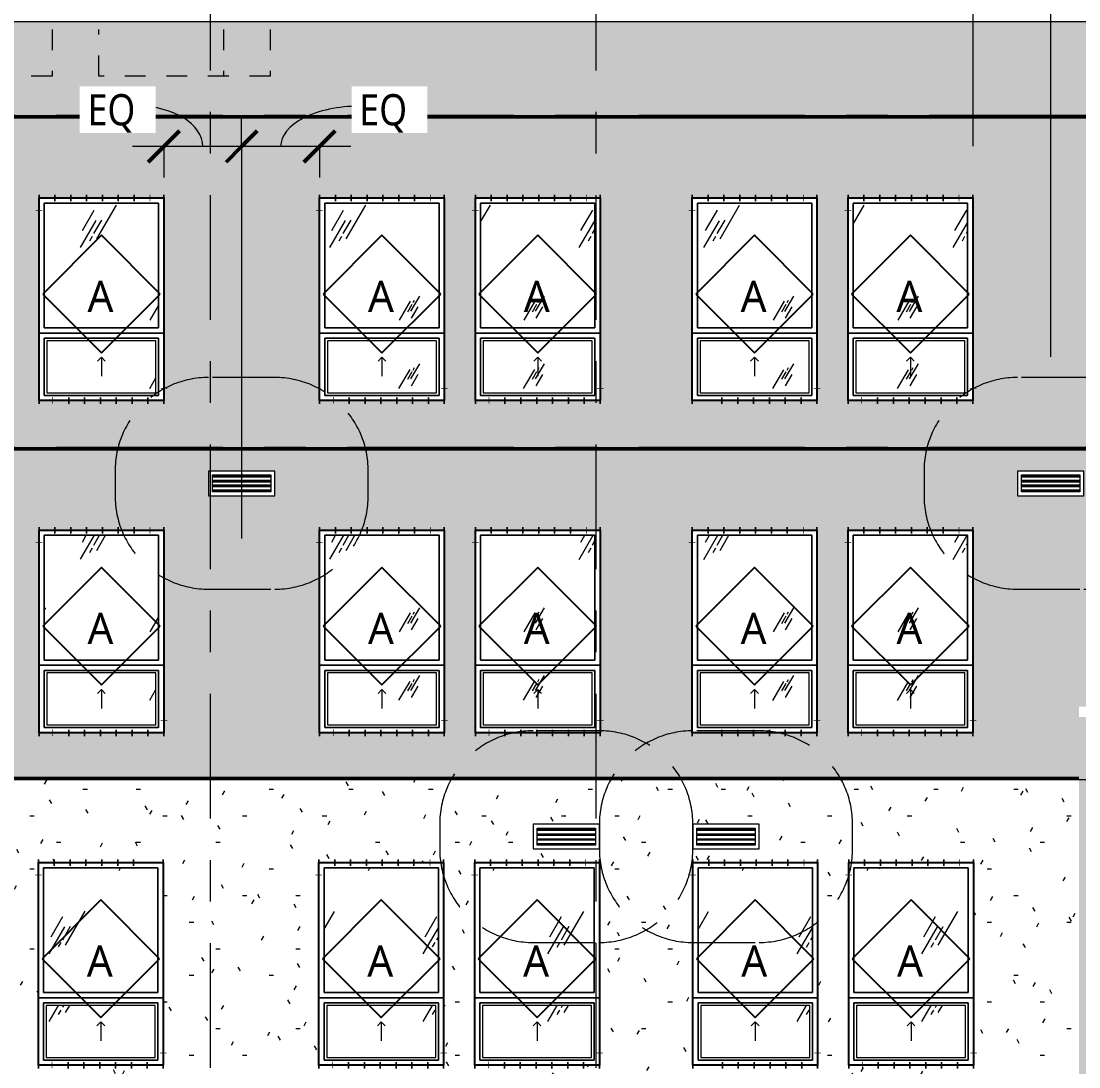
# Model space of a CAD drawing. Header units: inches. Extents: x 6 to 15224, y -733 to 6300.
# Drawn here: x 1976.8 to 2384, y 5238.4 to 5640.9 of the extents above; entities that cross this region are included whole.
import ezdxf

# ---------------------------------------------------------------- set-up
doc = ezdxf.new("R2010")
doc.units = ezdxf.units.IN
doc.header["$MEASUREMENT"] = 0
for name, pattern in [('Center 1_2_', [112, 64, -16, 16, -16]), ('Center 3_8_', [96, 48, -16, 16, -16]), ('Dash 1_16_', [16, 8, -8]), ('Dots Space 1_16_', [6, 0, -6]), ('Hidden 3_16_', [36, 24, -12])]:
    doc.linetypes.add(name, pattern=pattern)
for name, color, linetype, lineweight in [('A-ANNO-DIMS', 211, 'Continuous', 13), ('A-ANNO-DIMS-128', 211, 'Continuous', 13), ('A-DETL', 90, 'Continuous', 13), ('A-FLOR-LEVL', 51, 'Continuous', 13), ('A-GENM', 13, 'Continuous', 18), ('A-GLAZ', 151, 'Continuous', 25), ('A-GLAZ-IDEN', 152, 'Continuous', 25), ('A-GLAZ-SILL', 1, 'Continuous', 18), ('A-WALL', 113, 'Continuous', 25), ('A-WALL-PATT', 111, 'Continuous', 25), ('M-EQPM', 50, 'Continuous', 18), ('M-EQPM-HDLN', 50, 'Hidden 3_16_', 13), ('S-GRID', 1, 'Continuous', 13)]:
    doc.layers.add(name, color=color, linetype=linetype, lineweight=lineweight)
doc.styles.add('Open Sans_5', font='OpenSans-Regular.ttf', dxfattribs={"height": 12})
doc.styles.add('Open Sans_8', font='OpenSans-Regular.ttf', dxfattribs={"width": 0.88, "height": 12})
doc.dimstyles.new('Linear_-_3_32__2', dxfattribs={"dimscale": 12, "dimtxt": 12.89496, "dimasz": 1, "dimexe": 1, "dimexo": 0.666667, "dimgap": 0.333333, "dimtad": 1, "dimdec": 8, "dimrnd": 0.003906, "dimzin": 3, "dimdsep": 46, "dimlunit": 4, "dimtxsty": 'Open Sans_8', "dimblk1": 'OBLIQUE', "dimblk2": 'OBLIQUE', "dimsah": 1, "dimcen": 0.09, "dimdle": 1, "dimadec": 3, "dimazin": 2, "dimtfac": 1, "dimtdec": 4, "dimtix": 1, "dimtmove": 1, "dimatfit": 3, "dimfxl": 1, "dimtvp": 1, "dimtfill": 1, "dimfrac": 2, "dimtolj": 1, "dimtzin": 0, "dimarcsym": 2})
pattern_1 = [(0, (3669.645, 0), (40.96, 10.24), [1.69, -29.03, 1.69, -29.03, -163.84]), (0, (3669.645, 0), (40.96, 10.24), [-61.44, 1.69, -59.75, 1.69, -29.03, -71.68]), (0, (3669.645, 0), (40.96, 10.24), [-153.6, 1.69, -18.79, 1.69, -49.51]), (120, (3685.005, 5.12), (-29.3481, 30.3524), [1.69, -29.03, 1.69, -29.03, -163.84]), (120, (3685.005, 5.12), (-29.3481, 30.3524), [-61.44, 1.69, -59.75, 1.69, -29.03, -71.68]), (120, (3685.005, 5.12), (-29.3481, 30.3524), [-153.6, 1.69, -18.79, 1.69, -49.51]), (240, (3690.125, 25.6), (-11.6119, -40.5924), [1.69, -29.03, 1.69, -29.03, -163.84]), (240, (3690.125, 25.6), (-11.6119, -40.5924), [-61.44, 1.69, -59.75, 1.69, -29.03, -71.68]), (240, (3690.125, 25.6), (-11.6119, -40.5924), [-153.6, 1.69, -18.79, 1.69, -49.51])]
pattern_2 = [(0, (3669.6447, 0), (5.12, 1.28), [0.16896, -3.671, 0.16896, -3.671, -20.48]), (0, (3669.6447, 0), (5.12, 1.28), [-7.68, 0.16896, -7.511, 0.16896, -3.671, -8.96]), (0, (3669.6447, 0), (5.12, 1.28), [-19.2, 0.16896, -2.391, 0.16896, -6.231]), (120, (3671.5647, 0.64), (-3.66851252, 3.79405007), [0.16896, -3.671, 0.16896, -3.671, -20.48]), (120, (3671.5647, 0.64), (-3.66851252, 3.79405007), [-7.68, 0.16896, -7.511, 0.16896, -3.671, -8.96]), (120, (3671.5647, 0.64), (-3.66851252, 3.79405007), [-19.2, 0.16896, -2.391, 0.16896, -6.231]), (240, (3672.2047, 3.2), (-1.45148748, -5.07405007), [0.16896, -3.671, 0.16896, -3.671, -20.48]), (240, (3672.2047, 3.2), (-1.45148748, -5.07405007), [-7.68, 0.16896, -7.511, 0.16896, -3.671, -8.96]), (240, (3672.2047, 3.2), (-1.45148748, -5.07405007), [-19.2, 0.16896, -2.391, 0.16896, -6.231])]

# ---------------------------------------------------------------- blocks, each defined once
blk = doc.blocks.new('1-2 WD Adaptive - 4-0_x6_-6_-12420703-WEST ELEVATION')
at = {"layer": 'A-GLAZ', "lineweight": 13}
h = blk.add_hatch(dxfattribs=at)
h.set_pattern_fill('FP_20', color=256, style=0, pattern_type=2)
h.set_pattern_definition([(59.808, (-3088.003, 5560.681), (144.0017, 239.99866), [9, -754.581]), (59.808, (-3088.737, 5554.068), (144.0017, 239.99866), [12, -751.581]), (59.808, (-3083.552, 5559.498), (144.0017, 239.99866), [6, -757.581]), (59.808, (-3085.141, 5556.719), (144.0017, 239.99866), [2, -761.581]), (59.808, (-3082.446, 5557.473), (144.0017, 239.99866), [15, -748.581]), (59.808, (-3057.028, 5527.279), (144.0017, 239.99866), [5.063, -758.519]), (59.808, (-3057.469, 5529.543), (144.0017, 239.99866), [6.75, -756.831]), (59.808, (-3058.678, 5529.4), (144.0017, 239.99866), [3.375, -760.206]), (59.808, (-3056.647, 5532.904), (144.0017, 239.99866), [1.125, -762.456]), (59.808, (-3061.861, 5526.172), (144.0017, 239.99866), [8.437, -755.144])])
h.paths.add_polyline_path([(-3092.03, 5522.87), (-3073.5, 5522.87), (-3073.5, 5570.87), (-3117.5, 5570.87), (-3117.5, 5522.87)])
at = {"layer": 'A-GLAZ-SILL', "lineweight": 13}
h = blk.add_hatch(dxfattribs=at)
h.set_pattern_fill('FP_19', color=256, style=0, pattern_type=2)
h.set_pattern_definition([(59.808, (-3088.003, 5534.681), (144.0017, 239.99866), [9, -754.581]), (59.808, (-3088.737, 5528.068), (144.0017, 239.99866), [12, -751.581]), (59.808, (-3083.552, 5533.498), (144.0017, 239.99866), [6, -757.581]), (59.808, (-3085.141, 5530.719), (144.0017, 239.99866), [2, -761.581]), (59.808, (-3082.446, 5531.473), (144.0017, 239.99866), [15, -748.581]), (59.808, (-3057.028, 5501.279), (144.0017, 239.99866), [5.063, -758.519]), (59.808, (-3057.469, 5503.543), (144.0017, 239.99866), [6.75, -756.831]), (59.808, (-3058.678, 5503.4), (144.0017, 239.99866), [3.375, -760.206]), (59.808, (-3056.647, 5506.904), (144.0017, 239.99866), [1.125, -762.456]), (59.808, (-3061.861, 5500.172), (144.0017, 239.99866), [8.438, -755.144])])
h.paths.add_polyline_path([(-3096.5, 5497.87), (-3074.5, 5497.87), (-3074.5, 5517.87), (-3116.5, 5517.87), (-3116.5, 5497.87)])
at = {"layer": 'A-GLAZ', "lineweight": 13}
for p, q in [((-3119.5, 5572.87), (-3071.5, 5572.87)), ((-3119.5, 5494.87), (-3119.5, 5572.87)), ((-3071.5, 5572.87), (-3071.5, 5494.87)), ((-3073.5, 5570.87), (-3117.5, 5570.87)), ((-3117.5, 5570.87), (-3117.5, 5522.87)), ((-3073.5, 5522.87), (-3073.5, 5570.87)), ((-3117.5, 5522.87), (-3073.5, 5522.87)), ((-3119.5, 5520.87), (-3071.5, 5520.87)), ((-3071.5, 5520.87), (-3119.5, 5520.87)), ((-3073.5, 5518.87), (-3117.5, 5518.87)), ((-3117.5, 5518.87), (-3117.5, 5496.87)), ((-3073.5, 5496.87), (-3073.5, 5518.87)), ((-3071.5, 5494.87), (-3119.5, 5494.87)), ((-3117.5, 5496.87), (-3073.5, 5496.87))]:
    blk.add_line(p, q, dxfattribs=at)
at = {"layer": 'A-GLAZ', "linetype": 'Hidden 3_16_', "lineweight": 13}
for q in [(-3097, 5510.04), (-3094, 5510.04), (-3095.5, 5504.21)]:
    blk.add_line((-3095.5, 5511.54), q, dxfattribs=at)
at = {"layer": 'A-GLAZ-SILL'}
for p, q in [((-3117.5, 5570.87), (-3073.5, 5570.87)), ((-3117.5, 5522.87), (-3117.5, 5570.87)), ((-3073.5, 5570.87), (-3117.5, 5570.87)), ((-3117.5, 5570.87), (-3117.5, 5522.87)), ((-3073.5, 5570.87), (-3073.5, 5522.87)), ((-3073.5, 5522.87), (-3073.5, 5570.87)), ((-3073.5, 5522.87), (-3117.5, 5522.87)), ((-3117.5, 5522.87), (-3073.5, 5522.87)), ((-3117.5, 5518.87), (-3073.5, 5518.87)), ((-3117.5, 5496.87), (-3117.5, 5518.87)), ((-3073.5, 5518.87), (-3117.5, 5518.87)), ((-3117.5, 5518.87), (-3117.5, 5496.87)), ((-3073.5, 5518.87), (-3073.5, 5496.87)), ((-3073.5, 5496.87), (-3073.5, 5518.87)), ((-3074.5, 5517.87), (-3116.5, 5517.87)), ((-3116.5, 5517.87), (-3116.5, 5497.87)), ((-3074.5, 5497.87), (-3074.5, 5517.87)), ((-3073.5, 5496.87), (-3117.5, 5496.87)), ((-3117.5, 5496.87), (-3073.5, 5496.87)), ((-3116.5, 5497.87), (-3074.5, 5497.87))]:
    blk.add_line(p, q, dxfattribs=at)
blk = doc.blocks.new('1-2 WD Adaptive - 4-0_x6_-6_-12420691-WEST ELEVATION')
at = {"layer": 'A-GLAZ', "lineweight": 13}
h = blk.add_hatch(dxfattribs=at)
h.set_pattern_fill('FP_25', color=256, style=0, pattern_type=2)
h.set_pattern_definition([(59.808, (-3436.003, 5168.806), (144.0017, 239.99866), [9, -754.581]), (59.808, (-3436.737, 5162.193), (144.0017, 239.99866), [12, -751.581]), (59.808, (-3431.552, 5167.623), (144.0017, 239.99866), [6, -757.581]), (59.808, (-3433.141, 5164.844), (144.0017, 239.99866), [2, -761.581]), (59.808, (-3430.446, 5165.598), (144.0017, 239.99866), [15, -748.581]), (59.808, (-3405.028, 5135.404), (144.0017, 239.99866), [5.063, -758.519]), (59.808, (-3405.469, 5137.668), (144.0017, 239.99866), [6.75, -756.831]), (59.808, (-3406.678, 5137.525), (144.0017, 239.99866), [3.375, -760.206]), (59.808, (-3404.647, 5141.029), (144.0017, 239.99866), [1.125, -762.456]), (59.808, (-3409.861, 5134.297), (144.0017, 239.99866), [8.437, -755.144])])
h.paths.add_polyline_path([(-3426.89, 5131), (-3421.5, 5131), (-3421.5, 5179), (-3465.5, 5179), (-3465.5, 5131), (-3460.37, 5131)])
at = {"layer": 'A-GLAZ-SILL', "lineweight": 13}
h = blk.add_hatch(dxfattribs=at)
h.set_pattern_fill('FP_24', color=256, style=0, pattern_type=2)
h.set_pattern_definition([(59.808, (-3436.003, 5142.806), (144.0017, 239.99866), [9, -754.581]), (59.808, (-3436.737, 5136.193), (144.0017, 239.99866), [12, -751.581]), (59.808, (-3431.552, 5141.623), (144.0017, 239.99866), [6, -757.581]), (59.808, (-3433.141, 5138.844), (144.0017, 239.99866), [2, -761.581]), (59.808, (-3430.446, 5139.598), (144.0017, 239.99866), [15, -748.581]), (59.808, (-3405.028, 5109.404), (144.0017, 239.99866), [5.063, -758.519]), (59.808, (-3405.469, 5111.668), (144.0017, 239.99866), [6.75, -756.831]), (59.808, (-3406.678, 5111.525), (144.0017, 239.99866), [3.375, -760.206]), (59.808, (-3404.647, 5115.029), (144.0017, 239.99866), [1.125, -762.456]), (59.808, (-3409.861, 5108.297), (144.0017, 239.99866), [8.438, -755.144])])
h.paths.add_polyline_path([(-3460.37, 5106), (-3422.5, 5106), (-3422.5, 5126), (-3464.5, 5126), (-3464.5, 5106)])
at = {"layer": 'A-GLAZ', "lineweight": 13}
for p, q in [((-3467.5, 5181), (-3419.5, 5181)), ((-3467.5, 5103), (-3467.5, 5181)), ((-3419.5, 5181), (-3419.5, 5103)), ((-3421.5, 5179), (-3465.5, 5179)), ((-3465.5, 5179), (-3465.5, 5131)), ((-3421.5, 5131), (-3421.5, 5179)), ((-3467.5, 5129), (-3419.5, 5129)), ((-3419.5, 5129), (-3467.5, 5129)), ((-3465.5, 5131), (-3421.5, 5131)), ((-3421.5, 5127), (-3465.5, 5127)), ((-3465.5, 5127), (-3465.5, 5105)), ((-3421.5, 5105), (-3421.5, 5127)), ((-3465.5, 5105), (-3421.5, 5105)), ((-3419.5, 5103), (-3467.5, 5103))]:
    blk.add_line(p, q, dxfattribs=at)
at = {"layer": 'A-GLAZ', "linetype": 'Hidden 3_16_', "lineweight": 13}
for q in [(-3445, 5118.17), (-3442, 5118.17), (-3443.5, 5112.33)]:
    blk.add_line((-3443.5, 5119.67), q, dxfattribs=at)
at = {"layer": 'A-GLAZ-SILL'}
for p, q in [((-3465.5, 5179), (-3421.5, 5179)), ((-3465.5, 5131), (-3465.5, 5179)), ((-3421.5, 5179), (-3465.5, 5179)), ((-3465.5, 5179), (-3465.5, 5131)), ((-3421.5, 5179), (-3421.5, 5131)), ((-3421.5, 5131), (-3421.5, 5179)), ((-3421.5, 5131), (-3465.5, 5131)), ((-3465.5, 5131), (-3421.5, 5131)), ((-3465.5, 5127), (-3421.5, 5127)), ((-3465.5, 5105), (-3465.5, 5127)), ((-3421.5, 5127), (-3465.5, 5127)), ((-3465.5, 5127), (-3465.5, 5105)), ((-3422.5, 5126), (-3464.5, 5126)), ((-3464.5, 5126), (-3464.5, 5106)), ((-3422.5, 5106), (-3422.5, 5126)), ((-3421.5, 5127), (-3421.5, 5105)), ((-3421.5, 5105), (-3421.5, 5127)), ((-3421.5, 5105), (-3465.5, 5105)), ((-3465.5, 5105), (-3421.5, 5105)), ((-3464.5, 5106), (-3422.5, 5106))]:
    blk.add_line(p, q, dxfattribs=at)
blk = doc.blocks.new('ME Louvers w Trim-AM - 24_ x 8_-17810055-WEST ELEVATION')
at = {"layer": 'A-GENM', "lineweight": 13}
for p, q in [((-2088.5, 5465.75), (-2111, 5465.75)), ((-2111, 5465.48), (-2088.5, 5465.48)), ((-2088.5, 5464.1), (-2111, 5464.1)), ((-2088.5, 5463.95), (-2111, 5463.95)), ((-2088.5, 5463.9), (-2111, 5463.9)), ((-2111, 5463.63), (-2088.5, 5463.63)), ((-2088.5, 5462.25), (-2111, 5462.25)), ((-2088.5, 5462.1), (-2111, 5462.1)), ((-2088.5, 5462.05), (-2111, 5462.05)), ((-2111, 5461.78), (-2088.5, 5461.78)), ((-2088.5, 5460.4), (-2111, 5460.4)), ((-2088.5, 5460.25), (-2111, 5460.25))]:
    blk.add_line(p, q, dxfattribs=at)
at = {"layer": 'M-EQPM'}
for p, q in [((-2112.5, 5467.75), (-2112.5, 5458.25)), ((-2087, 5467.75), (-2112.5, 5467.75)), ((-2111, 5466.25), (-2088.5, 5466.25)), ((-2111, 5459.75), (-2111, 5466.25)), ((-2088.5, 5466.25), (-2088.5, 5459.75)), ((-2087, 5458.25), (-2087, 5467.75)), ((-2112.5, 5458.25), (-2087, 5458.25)), ((-2088.5, 5459.75), (-2111, 5459.75))]:
    blk.add_line(p, q, dxfattribs=at)
at = {"layer": 'M-EQPM-HDLN'}
for p, q in [((-2087, 5503.75), (-2112.5, 5503.75)), ((-2148.5, 5467.75), (-2148.5, 5458.25)), ((-2051, 5458.25), (-2051, 5467.75)), ((-2112.5, 5422.25), (-2087, 5422.25))]:
    blk.add_line(p, q, dxfattribs=at)
for centre, start, end in [((-2112.5, 5467.75), 90, 180), ((-2087, 5467.75), 0, 90), ((-2112.5, 5458.25), 180, 270), ((-2087, 5458.25), 270, 0)]:
    blk.add_arc(centre, 36, start, end, dxfattribs=at)
blk = doc.blocks.new('ME Louvers w Trim-AM - 24_ x 8_-17809685-WEST ELEVATION')
at = {"layer": 'A-GENM', "lineweight": 13}
for p, q in [((-3370.19, 5329.75), (-3347.69, 5329.75)), ((-3370.19, 5329.43), (-3347.69, 5329.43)), ((-3370.19, 5328.05), (-3347.69, 5328.05)), ((-3370.19, 5327.95), (-3347.69, 5327.95)), ((-3370.19, 5327.9), (-3347.69, 5327.9)), ((-3370.19, 5327.58), (-3347.69, 5327.58)), ((-3370.19, 5326.2), (-3347.69, 5326.2)), ((-3370.19, 5326.1), (-3347.69, 5326.1)), ((-3370.19, 5326.05), (-3347.69, 5326.05)), ((-3370.19, 5325.73), (-3347.69, 5325.73)), ((-3370.19, 5324.35), (-3347.69, 5324.35)), ((-3370.19, 5324.25), (-3347.69, 5324.25))]:
    blk.add_line(p, q, dxfattribs=at)
at = {"layer": 'M-EQPM'}
for p, q in [((-3346.19, 5331.75), (-3371.69, 5331.75)), ((-3371.69, 5331.75), (-3371.69, 5322.25)), ((-3346.19, 5322.25), (-3346.19, 5331.75)), ((-3370.19, 5323.75), (-3370.19, 5330.25)), ((-3370.19, 5330.25), (-3347.69, 5330.25)), ((-3347.69, 5330.25), (-3347.69, 5323.75)), ((-3347.69, 5323.75), (-3370.19, 5323.75)), ((-3371.69, 5322.25), (-3346.19, 5322.25))]:
    blk.add_line(p, q, dxfattribs=at)
at = {"layer": 'M-EQPM-HDLN'}
for p, q in [((-3346.19, 5367.75), (-3371.69, 5367.75)), ((-3407.69, 5331.75), (-3407.69, 5322.25)), ((-3310.19, 5322.25), (-3310.19, 5331.75)), ((-3371.69, 5286.25), (-3346.19, 5286.25))]:
    blk.add_line(p, q, dxfattribs=at)
for centre, start, end in [((-3371.69, 5331.75), 90, 180), ((-3346.19, 5331.75), 0, 90), ((-3371.69, 5322.25), 180, 270), ((-3346.19, 5322.25), 270, 0)]:
    blk.add_arc(centre, 36, start, end, dxfattribs=at)
blk = doc.blocks.new('TAG Window-AM - Standard-51685-WEST ELEVATION')
at = {"layer": 'A-GLAZ-IDEN'}
for p, q in [((-3095.5, 5558.5), (-3118.13, 5535.88)), ((-3072.87, 5535.88), (-3095.5, 5558.5)), ((-3118.13, 5535.88), (-3095.5, 5513.25)), ((-3095.5, 5513.25), (-3072.87, 5535.88))]:
    blk.add_line(p, q, dxfattribs=at)
blk = doc.blocks.new('DIMBLOCK16-WEST ELEVATION')
at = {"layer": 'A-ANNO-DIMS-128'}
for p, q in [((2373.17, 5688.98), (2373.17, 5700.98)), ((2403.17, 5688.98), (2403.17, 5700.98)), ((2415.17, 5688.98), (2373.17, 5688.98)), ((2373.17, 5688.98), (2373.17, 5511.75)), ((2403.17, 5688.98), (2403.17, 5592.87))]:
    blk.add_line(p, q, dxfattribs=at)
at = {"layer": 'A-ANNO-DIMS-128', "lineweight": 50}
for p, q in [((2373.17, 5688.98), (2379.17, 5694.98)), ((2403.17, 5688.98), (2409.17, 5694.98)), ((2373.17, 5688.98), (2367.17, 5682.98)), ((2403.17, 5688.98), (2397.17, 5682.98))]:
    blk.add_line(p, q, dxfattribs=at)
at = {"layer": 'A-ANNO-DIMS-128'}
blk.add_ellipse((2393.99, 5688.98), major_axis=(0, 15.51), ratio=0.375103, start_param=0, end_param=1.570796, dxfattribs=at)
at = {"layer": 'A-ANNO-DIMS-128', "color": 0, "insert": (2393.99, 5709.13), "char_height": 12, "width": 23.2109, "attachment_point": 1, "line_spacing_factor": 1.151336, "style": 'Open Sans_8', "bg_fill": 3, "box_fill_scale": 1.25, "bg_fill_color": 256, "bg_fill_true_color": 13158600, "bg_fill_transparency": 0}
blk.add_mtext('EQ', dxfattribs=at)
blk = doc.blocks.new('_Oblique')
at = {"color": 0, "linetype": 'ByBlock', "lineweight": -2}
blk.add_line((-0.5, -0.5), (0.5, 0.5), dxfattribs=at)
blk = doc.blocks.new('DIMBLOCK17-WEST ELEVATION')
at = {"layer": 'A-ANNO-DIMS-128'}
for p, q in [((2343.17, 5688.98), (2343.17, 5700.98)), ((2373.17, 5688.98), (2373.17, 5700.98)), ((2373.17, 5688.98), (2331.17, 5688.98)), ((2343.17, 5688.98), (2343.17, 5592.87)), ((2373.17, 5688.98), (2373.17, 5511.75))]:
    blk.add_line(p, q, dxfattribs=at)
at = {"layer": 'A-ANNO-DIMS-128', "lineweight": 50}
for p, q in [((2343.17, 5688.98), (2349.17, 5694.98)), ((2373.17, 5688.98), (2379.17, 5694.98)), ((2343.17, 5688.98), (2337.17, 5682.98)), ((2373.17, 5688.98), (2367.17, 5682.98))]:
    blk.add_line(p, q, dxfattribs=at)
at = {"layer": 'A-ANNO-DIMS-128'}
blk.add_ellipse((2353.31, 5688.98), major_axis=(0, 15.51), ratio=0.313691, start_param=4.712389, end_param=6.283185, dxfattribs=at)
at = {"layer": 'A-ANNO-DIMS-128', "color": 0, "insert": (2333.96, 5709.13), "char_height": 12, "width": 23.2109, "attachment_point": 1, "line_spacing_factor": 1.151336, "style": 'Open Sans_8', "bg_fill": 3, "box_fill_scale": 1.25, "bg_fill_color": 256, "bg_fill_true_color": 13158600, "bg_fill_transparency": 0}
blk.add_mtext('EQ', dxfattribs=at)
blk = doc.blocks.new('DIMBLOCK18-WEST ELEVATION')
at = {"layer": 'A-ANNO-DIMS-128'}
for p, q in [((2061.67, 5592.69), (2061.67, 5604.69)), ((2103.67, 5592.69), (2061.67, 5592.69)), ((2061.67, 5592.69), (2061.67, 5441.72)), ((2091.67, 5592.69), (2091.67, 5592.87)), ((2091.67, 5592.69), (2091.67, 5580.69))]:
    blk.add_line(p, q, dxfattribs=at)
at = {"layer": 'A-ANNO-DIMS-128', "lineweight": 50}
for p, q in [((2061.67, 5592.69), (2067.67, 5598.69)), ((2091.67, 5592.69), (2097.67, 5598.69)), ((2061.67, 5592.69), (2055.67, 5586.69)), ((2091.67, 5592.69), (2085.67, 5586.69))]:
    blk.add_line(p, q, dxfattribs=at)
at = {"layer": 'A-ANNO-DIMS-128'}
blk.add_ellipse((2106.99, 5592.69), major_axis=(30.31, 0), ratio=0.511743, start_param=1.570796, end_param=3.141593, dxfattribs=at)
at = {"layer": 'A-ANNO-DIMS-128', "color": 0, "insert": (2106.99, 5612.83), "char_height": 12, "width": 23.2109, "attachment_point": 1, "line_spacing_factor": 1.151336, "style": 'Open Sans_8', "bg_fill": 3, "box_fill_scale": 1.25, "bg_fill_color": 256, "bg_fill_true_color": 13158600, "bg_fill_transparency": 0}
blk.add_mtext('EQ', dxfattribs=at)
blk = doc.blocks.new('DIMBLOCK19-WEST ELEVATION')
at = {"layer": 'A-ANNO-DIMS-128'}
for p, q in [((2061.67, 5592.69), (2061.67, 5604.69)), ((2061.67, 5592.69), (2019.67, 5592.69)), ((2031.67, 5592.69), (2031.67, 5592.87)), ((2031.67, 5592.69), (2031.67, 5580.69)), ((2061.67, 5592.69), (2061.67, 5441.72))]:
    blk.add_line(p, q, dxfattribs=at)
at = {"layer": 'A-ANNO-DIMS-128', "lineweight": 50}
for p, q in [((2031.67, 5592.69), (2037.67, 5598.69)), ((2061.67, 5592.69), (2067.67, 5598.69)), ((2031.67, 5592.69), (2025.67, 5586.69)), ((2061.67, 5592.69), (2055.67, 5586.69))]:
    blk.add_line(p, q, dxfattribs=at)
at = {"layer": 'A-ANNO-DIMS-128'}
blk.add_ellipse((2021.67, 5592.69), major_axis=(25, 0), ratio=0.620597, start_param=0, end_param=1.570796, dxfattribs=at)
at = {"layer": 'A-ANNO-DIMS-128', "color": 0, "insert": (2002.33, 5612.83), "char_height": 12, "width": 23.2109, "attachment_point": 1, "line_spacing_factor": 1.151336, "style": 'Open Sans_8', "bg_fill": 3, "box_fill_scale": 1.25, "bg_fill_color": 256, "bg_fill_true_color": 13158600, "bg_fill_transparency": 0}
blk.add_mtext('EQ', dxfattribs=at)

msp = doc.modelspace()

# ---------------------------------------------------------------- hatches: boundary and pattern name
at = {"layer": 'A-WALL-PATT', "lineweight": 13}
h = msp.add_hatch(dxfattribs=at)
h.set_pattern_fill('FP_13', color=256, style=0, pattern_type=2)
h.set_pattern_definition(pattern_1)
h.paths.add_polyline_path([(1730.85916239, 5604.5), (2474.89041239, 5604.5), (2474.89041239, 5640.75), (1730.85916239, 5640.75), (1730.85916239, 5610.97227351)])
h.paths.add_polyline_path([(3518.57479127, 5604.5), (3542.51541239, 5604.5), (3542.51541239, 5640.75), (3351.85916239, 5640.75), (3351.85916239, 5604.5), (3485.08895793, 5604.5)])
h.paths.add_polyline_path([(3351.10916239, 5604.5), (3351.10916239, 5640.75), (2475.64041239, 5640.75), (2475.64041239, 5604.5), (3317.65979127, 5604.5)])
h = msp.add_hatch(dxfattribs=at)
h.set_pattern_fill('FP_17', color=256, style=0, pattern_type=2)
h.set_pattern_definition(pattern_2)
h.paths.add_polyline_path([(1731.85916239, 5603.75), (3543.26541239, 5603.75), (3543.26541239, 5640.75), (3542.51541239, 5640.75), (3542.51541239, 5604.5), (3351.85916239, 5604.5), (3351.85916239, 5640.75), (3351.10916239, 5640.75), (3351.10916239, 5604.5), (2475.64041239, 5604.50075703), (2475.64041239, 5640.75), (2474.89041239, 5640.75), (2474.89041239, 5604.5), (1731.85916239, 5604.5), (1731.85916239, 5603.82233826)])
h = msp.add_hatch(dxfattribs=at)
h.set_pattern_fill('FP_13', color=256, style=0, pattern_type=2)
h.set_pattern_definition(pattern_1)
h.paths.add_polyline_path([(2212.62729127, 5476.625), (2474.89041239, 5476.625), (2474.89041239, 5603.75), (1730.85916239, 5603.73139556), (1730.85916239, 5476.625), (2179.14145793, 5476.625)])
h.paths.add_polyline_path([(2513.99979127, 5476.625), (3351.10916239, 5476.625), (3351.10916239, 5603.75), (2475.64041239, 5603.75), (2475.64041239, 5476.625), (2480.51395793, 5476.625)])
h.paths.add_polyline_path([(3418.11729127, 5476.625), (3542.51541239, 5476.625), (3542.51541239, 5603.75), (3351.85916239, 5603.75), (3351.85916239, 5476.625), (3384.63145793, 5476.625)])
h.paths.add_polyline_path([(3255.17166239, 5494.875), (3207.17166239, 5494.875), (3207.17166239, 5572.875), (3255.17166239, 5572.875), (3255.17166239, 5507.58327351)])
h.paths.add_polyline_path([(3267.17166239, 5494.875), (3267.17166239, 5572.875), (3315.17166239, 5572.875), (3315.17166239, 5494.875), (3284.17395793, 5494.875)])
h.paths.add_polyline_path([(2547.17166239, 5494.875), (2499.17166239, 5494.875), (2499.17166239, 5572.875), (2547.17166239, 5572.875), (2547.17166239, 5503.96836687)])
h.paths.add_polyline_path([(2607.17166239, 5494.875), (2607.17166239, 5572.875), (2655.17166239, 5572.875), (2655.17166239, 5494.875), (2614.45729127, 5494.875)])
h.paths.add_polyline_path([(2283.17166239, 5494.875), (2235.17166239, 5494.875), (2235.17166239, 5572.875), (2283.17166239, 5572.875), (2283.17166239, 5496.09357068)])
h.paths.add_polyline_path([(2714.91479127, 5494.875), (2667.17166239, 5494.875), (2667.17166239, 5572.875), (2715.17166239, 5572.875), (2715.17166239, 5494.875)])
h.paths.add_polyline_path([(1947.67166239, 5494.875), (1899.67166239, 5494.875), (1899.67166239, 5572.875), (1947.67166239, 5572.875), (1947.67166239, 5507.58327351)])
h.paths.add_polyline_path([(2403.17166239, 5494.875), (2403.17166239, 5572.875), (2451.17166239, 5572.875), (2451.17166239, 5494.875), (2413.54229127, 5494.875)])
h.paths.add_polyline_path([(2343.17166239, 5494.875), (2295.17166239, 5494.875), (2295.17166239, 5572.875), (2343.17166239, 5572.875), (2343.17166239, 5507.58327351)])
h.paths.add_polyline_path([(1777.31145793, 5494.875), (1743.67166239, 5494.875), (1743.67166239, 5572.875), (1791.67166239, 5572.875), (1791.67166239, 5494.875)])
h.paths.add_polyline_path([(2775.17166239, 5494.875), (2775.17166239, 5572.875), (2823.17166239, 5572.875), (2823.17166239, 5494.875), (2781.88645793, 5494.875)])
h.paths.add_polyline_path([(1851.67166239, 5494.875), (1803.67166239, 5494.875), (1803.67166239, 5572.875), (1851.67166239, 5572.875), (1851.67166239, 5494.98074363)])
h.paths.add_polyline_path([(3087.67166239, 5494.875), (3087.67166239, 5572.875), (3135.67166239, 5572.875), (3135.67166239, 5494.875), (3116.74479127, 5494.875)])
h.paths.add_polyline_path([(2914.10916239, 5494.875), (2895.67166239, 5494.875), (2895.67166239, 5572.875), (2943.67166239, 5572.875), (2943.67166239, 5494.875), (2915.82979127, 5494.875)])
h.paths.add_polyline_path([(3483.17166239, 5494.875), (3483.17166239, 5572.875), (3531.17166239, 5572.875), (3531.17166239, 5494.875), (3485.08895793, 5494.875)])
h.paths.add_polyline_path([(3418.11729127, 5494.875), (3387.17166239, 5494.875), (3387.17166239, 5572.875), (3435.17166239, 5572.875), (3435.17166239, 5494.875)])
h.paths.add_polyline_path([(3039.67166239, 5494.875), (2991.67166239, 5494.875), (2991.67166239, 5572.875), (3039.67166239, 5572.875), (3039.67166239, 5501.43561709)])
h.paths.add_polyline_path([(1983.67166239, 5494.875), (1983.67166239, 5572.875), (2031.67166239, 5572.875), (2031.67166239, 5494.875)])
h.paths.add_polyline_path([(2091.67166239, 5494.875), (2091.67166239, 5572.875), (2139.67166239, 5572.875), (2139.67166239, 5494.875), (2112.16979127, 5494.875)])
h.paths.add_polyline_path([(2199.67166239, 5494.875), (2151.67166239, 5494.875), (2151.67166239, 5572.875), (2199.67166239, 5572.875), (2199.67166239, 5507.58327351)])
h = msp.add_hatch(dxfattribs=at)
h.set_pattern_fill('FP_17', color=256, style=0, pattern_type=2)
h.set_pattern_definition(pattern_2)
h.paths.add_polyline_path([(1733.17166239, 5475.875), (3543.26541239, 5475.875), (3543.26541239, 5603.75), (3542.51541239, 5603.75), (3542.51541239, 5476.625), (3351.85916239, 5476.625), (3351.85916239, 5603.75), (3351.10916239, 5603.75), (3351.10916239, 5476.625), (2475.64041239, 5476.62575703), (2475.64041239, 5603.75), (2474.89041239, 5603.75), (2474.89041239, 5476.625), (1731.85916239, 5476.625), (1731.85916239, 5475.875), (1733.06088395, 5475.875)])
h = msp.add_hatch(dxfattribs=at)
h.set_pattern_fill('FP_13', color=256, style=0, pattern_type=2)
h.set_pattern_definition(pattern_1)
h.paths.add_polyline_path([(1730.85916239, 5349.75), (2384.04666239, 5349.75), (2384.04666239, 5377), (2403.17166239, 5377), (2403.17166239, 5445), (2451.17166239, 5445), (2451.17166239, 5377), (2474.89041239, 5377), (2474.89041239, 5475.875), (1730.85916239, 5475.875), (1730.85916239, 5352.49977351)])
h.paths.add_polyline_path([(2139.67166239, 5367), (2091.67166239, 5367), (2091.67166239, 5445), (2139.67166239, 5445), (2139.67166239, 5369.73127351)])
h.paths.add_polyline_path([(2274.35916239, 5367), (2235.17166239, 5367), (2235.17166239, 5445), (2283.17166239, 5445), (2283.17166239, 5367), (2279.59895793, 5367)])
h.paths.add_polyline_path([(1851.67166239, 5367), (1803.67166239, 5367), (1803.67166239, 5445), (1851.67166239, 5445), (1851.67166239, 5367.10574363)])
h.paths.add_polyline_path([(1777.31145793, 5367), (1743.67166239, 5367), (1743.67166239, 5445), (1791.67166239, 5445), (1791.67166239, 5367)])
h.paths.add_polyline_path([(1911.25479127, 5367), (1899.67166239, 5367), (1899.67166239, 5445), (1947.67166239, 5445), (1947.67166239, 5367), (1944.7406246, 5367)])
h.paths.add_polyline_path([(2295.17166239, 5367), (2295.17166239, 5445), (2343.17166239, 5445), (2343.17166239, 5367), (2296.3418746, 5367)])
h.paths.add_polyline_path([(2151.67166239, 5367), (2151.67166239, 5445), (2199.67166239, 5445), (2199.67166239, 5367), (2179.14145793, 5367)])
h.paths.add_polyline_path([(1983.67166239, 5367), (1983.67166239, 5445), (2031.67166239, 5445), (2031.67166239, 5367)])
h.paths.add_polyline_path([(3387.17166239, 5377), (3387.17166239, 5445), (3435.17166239, 5445), (3435.17166239, 5377), (3483.17166239, 5377), (3483.17166239, 5445), (3531.17166239, 5445), (3531.17166239, 5377), (3542.51541239, 5377), (3542.51541239, 5475.875), (3351.85916239, 5475.875), (3351.85916239, 5377), (3384.63145793, 5377)])
h.paths.add_polyline_path([(2848.8581246, 5377), (2895.67166239, 5377), (2895.67166239, 5445), (2943.67166239, 5445), (2943.67166239, 5377), (2991.67166239, 5377), (2991.67166239, 5445), (3039.67166239, 5445), (3039.67166239, 5377), (3087.67166239, 5377), (3087.67166239, 5445), (3135.67166239, 5445), (3135.67166239, 5377), (3207.17166239, 5377), (3207.17166239, 5445), (3255.17166239, 5445), (3255.17166239, 5377), (3267.17166239, 5377), (3267.17166239, 5445), (3315.17166239, 5445), (3315.17166239, 5377), (3351.10916239, 5377), (3351.10916239, 5475.875), (2475.64041239, 5475.875), (2475.64041239, 5377), (2499.17166239, 5377), (2499.17166239, 5445), (2547.17166239, 5445), (2547.17166239, 5377), (2607.17166239, 5377), (2607.17166239, 5445), (2655.17166239, 5445), (2655.17166239, 5377), (2667.17166239, 5377), (2667.17166239, 5445), (2715.17166239, 5445), (2715.17166239, 5377), (2775.17166239, 5377), (2775.17166239, 5445), (2823.17166239, 5445), (2823.17166239, 5377), (2848.04666239, 5377)])
h.paths.add_polyline_path([(2580.97145793, 5458.25), (2564.42166239, 5458.25), (2564.42166239, 5467.75), (2589.92166239, 5467.75), (2589.92166239, 5458.25), (2586.92166239, 5458.25)])
h.paths.add_polyline_path([(3183.71645793, 5458.25), (3158.67166239, 5458.25), (3158.67166239, 5467.75), (3184.17166239, 5467.75), (3184.17166239, 5458.25)])
h.paths.add_polyline_path([(2850.00648382, 5458.25), (2846.67166239, 5458.25), (2846.67166239, 5467.75), (2872.17166239, 5467.75), (2872.17166239, 5458.25), (2865.60104127, 5458.25)])
h.paths.add_polyline_path([(2732.42166239, 5458.25), (2732.42166239, 5467.75), (2757.92166239, 5467.75), (2757.92166239, 5458.25), (2733.92166239, 5458.25)])
h.paths.add_polyline_path([(2073.67166239, 5458.25), (2048.92166239, 5458.25), (2048.92166239, 5467.75), (2074.42166239, 5467.75), (2074.42166239, 5458.25)])
h.paths.add_polyline_path([(2380.05645793, 5458.25), (2360.42166239, 5458.25), (2360.42166239, 5467.75), (2385.92166239, 5467.75), (2385.92166239, 5458.25), (2382.92166239, 5458.25)])
h = msp.add_hatch(dxfattribs=at)
h.set_pattern_fill('FP_17', color=256, style=0, pattern_type=2)
h.set_pattern_definition(pattern_2)
h.paths.add_polyline_path([(2313.08479127, 5349), (2384.04666239, 5349), (2384.04666239, 5349.75), (1731.85916239, 5349.75), (1731.85916239, 5349), (2279.59895793, 5349)])
h.paths.add_polyline_path([(3351.69712077, 5377), (3351.85916239, 5377), (3351.85916239, 5475.875), (3351.10916239, 5475.875), (3351.10916239, 5377)])
h.paths.add_polyline_path([(2475.64041239, 5377), (2475.64041239, 5475.875), (2474.89041239, 5475.875), (2474.89041239, 5377), (2475.05245402, 5377)])
h.paths.add_polyline_path([(3542.51541239, 5377), (3543.26541239, 5377), (3543.26541239, 5475.875), (3542.51541239, 5475.875), (3542.51541239, 5404.19427351)])
h = msp.add_hatch(dxfattribs=at)
h.set_pattern_fill('FP_16', color=256, style=0, pattern_type=2)
h.set_pattern_definition([(180, (4276.109, 5221), (-2e-15, -18), [36, 0]), (180, (4276.109, 5239), (-2e-15, -18), [36, 0]), (180, (4276.109, 5236), (-2e-15, -18), [36, 0]), (180, (4276.109, 5233), (-2e-15, -18), [36, 0]), (180, (4276.109, 5230), (-2e-15, -18), [36, 0]), (180, (4276.109, 5227), (-2e-15, -18), [36, 0]), (180, (4276.109, 5224), (-2e-15, -18), [36, 0]), (90, (4240.11, 5221), (-36, 2e-15), [18, 0]), (90, (4252.11, 5221), (-36, 2e-15), [18, 0]), (90, (4264.11, 5221), (-36, 2e-15), [18, 0]), (90, (4276.11, 5221), (-36, 2e-15), [18, 0]), (180, (4276.109, 5238), (-2e-15, -18), [36, 0]), (180, (4276.109, 5235), (-2e-15, -18), [36, 0]), (180, (4276.109, 5232), (-2e-15, -18), [36, 0]), (180, (4276.109, 5229), (-2e-15, -18), [36, 0]), (180, (4276.109, 5226), (-2e-15, -18), [36, 0]), (180, (4276.109, 5223), (-2e-15, -18), [36, 0])])
h.paths.add_polyline_path([(2387.92166239, 5221), (2414.73416239, 5221), (2414.73416239, 5233), (2414.67166239, 5233), (2414.67166239, 5317), (2438.67166239, 5317), (2438.67166239, 5316.9375), (2452.67166239, 5316.9375), (2452.67166239, 5317), (2512.67166239, 5317), (2512.73416239, 5316.9375), (2512.73416239, 5221), (2605.17166239, 5221), (2605.17166239, 5317), (2665.17166239, 5317), (2665.17166239, 5316.9375), (2679.17166239, 5316.9375), (2679.17166239, 5317), (2703.17166239, 5317), (2703.17166239, 5221), (2751.17166239, 5221), (2751.17166239, 5317), (2775.17166239, 5317), (2775.17166239, 5316.9375), (2789.17166239, 5316.9375), (2789.17166239, 5317), (2849.17166239, 5317), (2849.17166239, 5221), (2941.17166239, 5221), (2941.17166239, 5317), (3001.17166239, 5317), (3001.17166239, 5316.9375), (3015.17166239, 5316.9375), (3015.17166239, 5317), (3039.17166239, 5317), (3039.17166239, 5221), (3087.17166239, 5221), (3087.17166239, 5317), (3111.17166239, 5317), (3111.17166239, 5316.9375), (3125.17166239, 5316.9375), (3125.17166239, 5317), (3185.17166239, 5317), (3185.17166239, 5221), (3277.17166239, 5221), (3277.17166239, 5317), (3337.17166239, 5317), (3337.17166239, 5316.9375), (3351.17166239, 5316.9375), (3351.17166239, 5317), (3375.17166239, 5317), (3375.17166239, 5221), (3423.17166239, 5221), (3423.17166239, 5317), (3447.17166239, 5317), (3447.17166239, 5316.9375), (3461.17166239, 5316.9375), (3461.17166239, 5317), (3521.17166239, 5317), (3521.17166239, 5221), (3613.17166239, 5221), (3613.17166239, 5317), (3673.17166239, 5317), (3673.17166239, 5316.9375), (3687.17166239, 5316.9375), (3687.17166239, 5317), (3711.17166239, 5317), (3711.17166239, 5221), (3759.17166239, 5221), (3759.17166239, 5317), (3783.17166239, 5317), (3783.17166239, 5316.9375), (3797.17166239, 5316.9375), (3797.17166239, 5317), (3857.17166239, 5317), (3857.17166239, 5221), (3949.17166239, 5221), (3949.17166239, 5317), (4009.17166239, 5317), (4009.17166239, 5316.9375), (4023.17166239, 5316.9375), (4023.17166239, 5317), (4047.17166239, 5317), (4047.17166239, 5221), (4095.17166239, 5221), (4095.17166239, 5317), (4119.17166239, 5317), (4119.17166239, 5316.9375), (4133.17166239, 5316.9375), (4133.17166239, 5317), (4193.17166239, 5317), (4193.17166239, 5221), (4234.54666239, 5221), (4234.54666239, 5373), (2384.04666239, 5373), (2384.04666239, 5221), (2384.17166239, 5221)])
h.paths.add_polyline_path([(2522.3712496, 5322.1875), (2521.17166239, 5322.1875), (2521.17166239, 5331.6875), (2546.67166239, 5331.6875), (2546.67166239, 5322.1875), (2522.67166239, 5322.1875)])
h.paths.add_polyline_path([(2595.17166239, 5322.1875), (2571.17166239, 5322.1875), (2571.17166239, 5331.6875), (2596.67166239, 5331.6875), (2596.67166239, 5322.1875)])
h.paths.add_polyline_path([(3885.99197489, 5322.25), (3865.35916239, 5322.26192492), (3865.35916239, 5331.75), (3890.85916239, 5331.75), (3890.85916239, 5322.25), (3886.91895793, 5322.25)])
h.paths.add_polyline_path([(3915.35916239, 5322.25), (3915.35916239, 5331.75), (3940.85916239, 5331.75), (3940.85916239, 5322.25), (3915.61801656, 5322.25)])
h.paths.add_polyline_path([(3530.85916239, 5322.25), (3529.35916239, 5322.25), (3529.35916239, 5331.75), (3554.85916239, 5331.75), (3554.85916239, 5322.25), (3549.99197489, 5322.25)])
h.paths.add_polyline_path([(3580.85916239, 5322.25), (3579.35916239, 5322.25), (3579.35916239, 5331.75), (3604.85916239, 5331.75), (3604.85916239, 5322.25), (3584.24197489, 5322.25)])
h.paths.add_polyline_path([(3213.99197489, 5322.25), (3193.35916239, 5322.25), (3193.35916239, 5331.75), (3218.85916239, 5331.75), (3218.85916239, 5322.25), (3217.20229127, 5322.25)])
h.paths.add_polyline_path([(3268.10916239, 5322.25), (3243.35916239, 5322.25), (3243.35916239, 5331.75), (3268.85916239, 5331.75), (3268.85916239, 5322.25)])
h.paths.add_polyline_path([(2858.79666239, 5322.25), (2857.29666239, 5322.25), (2857.29666239, 5331.75), (2882.79666239, 5331.75), (2882.79666239, 5322.25), (2865.60104127, 5322.25)])
h.paths.add_polyline_path([(2931.29666239, 5322.25), (2907.29666239, 5322.25), (2907.29666239, 5331.75), (2932.79666239, 5331.75), (2932.79666239, 5322.25), (2932.57270793, 5322.25)])
h = msp.add_hatch(dxfattribs=at)
h.set_pattern_fill('FP_13', color=256, style=0, pattern_type=2)
h.set_pattern_definition(pattern_1)
h.paths.add_polyline_path([(1730.85916239, 5221.75), (2384.04666239, 5221.75), (2384.04666239, 5349), (1730.85916239, 5349), (1730.85916239, 5223.26352351)])
h.paths.add_polyline_path([(2128.91270793, 5239), (2091.42166239, 5239), (2091.42166239, 5317), (2139.42166239, 5317), (2139.42166239, 5239)])
h.paths.add_polyline_path([(2031.42166239, 5239), (1983.42166239, 5239), (1983.42166239, 5317), (2031.42166239, 5317), (2031.42166239, 5243.1704918)])
h.paths.add_polyline_path([(1944.7406246, 5239), (1899.42166239, 5239), (1899.42166239, 5317), (1947.42166239, 5317), (1947.42166239, 5239)])
h.paths.add_polyline_path([(2151.42166239, 5239), (2151.42166239, 5317), (2199.42166239, 5317), (2199.42166239, 5239), (2179.14145793, 5239)])
h.paths.add_polyline_path([(1844.2831246, 5239), (1803.67166239, 5239), (1803.67166239, 5317), (1851.67166239, 5317), (1851.67166239, 5239)])
h.paths.add_polyline_path([(2246.1131246, 5239), (2235.42166239, 5239), (2235.42166239, 5317), (2283.42166239, 5317), (2283.42166239, 5239), (2279.59895793, 5239)])
h.paths.add_polyline_path([(2295.42166239, 5239), (2295.42166239, 5317), (2343.42166239, 5317), (2343.42166239, 5239), (2312.95291239, 5239)])
h.paths.add_polyline_path([(1743.8256246, 5239), (1743.67166239, 5239), (1743.67166239, 5317), (1791.67166239, 5317), (1791.67166239, 5239), (1777.31145793, 5239)])
h.paths.add_polyline_path([(2235.42166239, 5322.25), (2235.42166239, 5331.75), (2260.92166239, 5331.75), (2260.92166239, 5322.25), (2236.07791239, 5322.25)])
h.paths.add_polyline_path([(2177.76541239, 5322.25), (2173.92166239, 5322.25), (2173.92166239, 5331.75), (2199.42166239, 5331.75), (2199.42166239, 5322.25), (2179.14145793, 5322.25)])
h.paths.add_polyline_path([(1852.32791239, 5322.25), (1851.67166239, 5322.25), (1851.67166239, 5331.75), (1877.17166239, 5331.75), (1877.17166239, 5322.25), (1852.42166239, 5322.25)])
h.paths.add_polyline_path([(1919.55447489, 5322.25), (1899.48416239, 5322.25), (1899.48416239, 5331.75), (1924.98416239, 5331.75), (1924.98416239, 5322.25), (1919.6262496, 5322.25)])

# ---------------------------------------------------------------- linework, layer by layer
at = {"layer": 'A-DETL', "linetype": 'Dash 1_16_'}
for p, q in [((1988.67166239, 5637.75), (1988.67166239, 5619.75)), ((2006.67166239, 5619.75), (2006.67166239, 5637.75)), ((2054.67166239, 5637.75), (2054.67166239, 5619.75)), ((2072.67166239, 5637.75), (2072.67166239, 5619.75)), ((1988.67166239, 5619.75), (1910.67166239, 5619.75)), ((2072.67166239, 5619.75), (2006.67166239, 5619.75))]:
    msp.add_line(p, q, dxfattribs=at)
at = {"layer": 'A-DETL', "linetype": 'Dots Space 1_16_', "lineweight": 100}
for p, q in [((1983.67166239, 5572.875), (2031.67166239, 5572.875)), ((1983.67166239, 5494.875), (1983.67166239, 5572.875)), ((2031.67166239, 5572.875), (2031.67166239, 5494.875)), ((2091.67166239, 5572.875), (2139.67166239, 5572.875)), ((2091.67166239, 5494.875), (2091.67166239, 5572.875)), ((2139.67166239, 5572.875), (2139.67166239, 5494.875)), ((2151.67166239, 5572.875), (2199.67166239, 5572.875)), ((2151.67166239, 5494.875), (2151.67166239, 5572.875)), ((2199.67166239, 5572.875), (2199.67166239, 5494.875)), ((2235.17166239, 5572.875), (2283.17166239, 5572.875)), ((2235.17166239, 5494.875), (2235.17166239, 5572.875)), ((2283.17166239, 5572.875), (2283.17166239, 5494.875)), ((2295.17166239, 5572.875), (2343.17166239, 5572.875)), ((2295.17166239, 5494.875), (2295.17166239, 5572.875)), ((2343.17166239, 5572.875), (2343.17166239, 5494.875)), ((2031.67166239, 5494.875), (1983.67166239, 5494.875)), ((2139.67166239, 5494.875), (2091.67166239, 5494.875)), ((2199.67166239, 5494.875), (2151.67166239, 5494.875)), ((2283.17166239, 5494.875), (2235.17166239, 5494.875)), ((2343.17166239, 5494.875), (2295.17166239, 5494.875)), ((1983.67166239, 5445), (2031.67166239, 5445)), ((1983.67166239, 5367), (1983.67166239, 5445)), ((2031.67166239, 5445), (2031.67166239, 5367)), ((2091.67166239, 5445), (2139.67166239, 5445)), ((2091.67166239, 5367), (2091.67166239, 5445)), ((2139.67166239, 5445), (2139.67166239, 5367)), ((2151.67166239, 5445), (2199.67166239, 5445)), ((2151.67166239, 5367), (2151.67166239, 5445)), ((2199.67166239, 5445), (2199.67166239, 5367)), ((2235.17166239, 5445), (2283.17166239, 5445)), ((2235.17166239, 5367), (2235.17166239, 5445)), ((2283.17166239, 5445), (2283.17166239, 5367)), ((2295.17166239, 5445), (2343.17166239, 5445)), ((2295.17166239, 5367), (2295.17166239, 5445)), ((2343.17166239, 5445), (2343.17166239, 5367)), ((2031.67166239, 5367), (1983.67166239, 5367)), ((2139.67166239, 5367), (2091.67166239, 5367)), ((2199.67166239, 5367), (2151.67166239, 5367)), ((2283.17166239, 5367), (2235.17166239, 5367)), ((2343.17166239, 5367), (2295.17166239, 5367)), ((1983.42166239, 5317), (2031.42166239, 5317)), ((1983.42166239, 5239), (1983.42166239, 5317)), ((2031.42166239, 5317), (2031.42166239, 5239)), ((2091.42166239, 5317), (2139.42166239, 5317)), ((2091.42166239, 5239), (2091.42166239, 5317)), ((2139.42166239, 5317), (2139.42166239, 5239)), ((2151.42166239, 5317), (2199.42166239, 5317)), ((2151.42166239, 5239), (2151.42166239, 5317)), ((2199.42166239, 5317), (2199.42166239, 5239)), ((2235.42166239, 5317), (2283.42166239, 5317)), ((2235.42166239, 5239), (2235.42166239, 5317)), ((2283.42166239, 5317), (2283.42166239, 5239)), ((2295.42166239, 5317), (2343.42166239, 5317)), ((2295.42166239, 5239), (2295.42166239, 5317)), ((2343.42166239, 5317), (2343.42166239, 5239)), ((2031.42166239, 5239), (1983.42166239, 5239)), ((2139.42166239, 5239), (2091.42166239, 5239)), ((2199.42166239, 5239), (2151.42166239, 5239)), ((2283.42166239, 5239), (2235.42166239, 5239)), ((2343.42166239, 5239), (2295.42166239, 5239))]:
    msp.add_line(p, q, dxfattribs=at)
at = {"layer": 'A-FLOR-LEVL', "linetype": 'Center 1_2_'}
for p, q in [((1318.4277019, 5604.75), (5455.71284829, 5604.75)), ((1318.4277019, 5476.875), (5455.71284829, 5476.875)), ((1318.4277019, 5349), (5455.71284829, 5349))]:
    msp.add_line(p, q, dxfattribs=at)
at = {"layer": 'A-WALL', "lineweight": 18}
msp.add_line((1726.85916239, 5640.75), (3543.26541239, 5640.75), dxfattribs=at)
at = {"layer": 'A-WALL'}
for p, q in [((1445.85916239, 5604.5), (2474.89041239, 5604.5)), ((3351.85916239, 5603.75), (1445.85916239, 5603.75)), ((1983.67166239, 5572.875), (2031.67166239, 5572.875)), ((1983.67166239, 5494.875), (1983.67166239, 5572.875)), ((2031.67166239, 5572.875), (2031.67166239, 5494.875)), ((2091.67166239, 5572.875), (2139.67166239, 5572.875)), ((2091.67166239, 5494.875), (2091.67166239, 5572.875)), ((2139.67166239, 5572.875), (2139.67166239, 5494.875)), ((2151.67166239, 5572.875), (2199.67166239, 5572.875)), ((2151.67166239, 5494.875), (2151.67166239, 5572.875)), ((2199.67166239, 5572.875), (2199.67166239, 5494.875)), ((2235.17166239, 5572.875), (2283.17166239, 5572.875)), ((2235.17166239, 5494.875), (2235.17166239, 5572.875)), ((2283.17166239, 5572.875), (2283.17166239, 5494.875)), ((2295.17166239, 5572.875), (2343.17166239, 5572.875)), ((2295.17166239, 5494.875), (2295.17166239, 5572.875)), ((2343.17166239, 5572.875), (2343.17166239, 5494.875)), ((2031.67166239, 5494.875), (1983.67166239, 5494.875)), ((2139.67166239, 5494.875), (2091.67166239, 5494.875)), ((2199.67166239, 5494.875), (2151.67166239, 5494.875)), ((2283.17166239, 5494.875), (2235.17166239, 5494.875)), ((2343.17166239, 5494.875), (2295.17166239, 5494.875)), ((1445.85916239, 5476.625), (2474.89041239, 5476.625)), ((4245.10916239, 5475.875), (1445.85916239, 5475.875)), ((1983.67166239, 5445), (2031.67166239, 5445)), ((1983.67166239, 5367), (1983.67166239, 5445)), ((2031.67166239, 5445), (2031.67166239, 5367)), ((2091.67166239, 5445), (2139.67166239, 5445)), ((2091.67166239, 5367), (2091.67166239, 5445)), ((2139.67166239, 5445), (2139.67166239, 5367)), ((2151.67166239, 5445), (2199.67166239, 5445)), ((2151.67166239, 5367), (2151.67166239, 5445)), ((2199.67166239, 5445), (2199.67166239, 5367)), ((2235.17166239, 5445), (2283.17166239, 5445)), ((2235.17166239, 5367), (2235.17166239, 5445)), ((2283.17166239, 5445), (2283.17166239, 5367)), ((2295.17166239, 5445), (2343.17166239, 5445)), ((2295.17166239, 5367), (2295.17166239, 5445)), ((2343.17166239, 5445), (2343.17166239, 5367)), ((2031.67166239, 5367), (1983.67166239, 5367)), ((2139.67166239, 5367), (2091.67166239, 5367)), ((2199.67166239, 5367), (2151.67166239, 5367)), ((2283.17166239, 5367), (2235.17166239, 5367)), ((2343.17166239, 5367), (2295.17166239, 5367)), ((1730.85916239, 5349.75), (2384.04666239, 5349.75)), ((2384.04666239, 5349), (1730.85916239, 5349)), ((1983.42166239, 5239), (1983.42166239, 5317)), ((1983.42166239, 5317), (2031.42166239, 5317)), ((2031.42166239, 5317), (2031.42166239, 5239)), ((2091.42166239, 5239), (2091.42166239, 5317)), ((2091.42166239, 5317), (2139.42166239, 5317)), ((2139.42166239, 5317), (2139.42166239, 5239)), ((2151.42166239, 5239), (2151.42166239, 5317)), ((2151.42166239, 5317), (2199.42166239, 5317)), ((2199.42166239, 5317), (2199.42166239, 5239)), ((2235.42166239, 5239), (2235.42166239, 5317)), ((2235.42166239, 5317), (2283.42166239, 5317)), ((2283.42166239, 5317), (2283.42166239, 5239)), ((2295.42166239, 5239), (2295.42166239, 5317)), ((2295.42166239, 5317), (2343.42166239, 5317)), ((2343.42166239, 5317), (2343.42166239, 5239)), ((2031.42166239, 5239), (1983.42166239, 5239)), ((2139.42166239, 5239), (2091.42166239, 5239)), ((2199.42166239, 5239), (2151.42166239, 5239)), ((2283.42166239, 5239), (2235.42166239, 5239)), ((2343.42166239, 5239), (2295.42166239, 5239))]:
    msp.add_line(p, q, dxfattribs=at)
at = {"layer": 'S-GRID', "linetype": 'Center 3_8_'}
for p, q in [((2049.67166239, 4950), (2049.67166239, 6251.21253225)), ((2198.17166239, 4950), (2198.17166239, 6251.21253225))]:
    msp.add_line(p, q, dxfattribs=at)

# ---------------------------------------------------------------- block references
at = {"layer": 'A-GLAZ'}
for name, p in [('1-2 WD Adaptive - 4-0_x6_-6_-12420703-WEST ELEVATION', (5103.17166239, 0)), ('1-2 WD Adaptive - 4-0_x6_-6_-12420703-WEST ELEVATION', (5211.17166239, 0)), ('1-2 WD Adaptive - 4-0_x6_-6_-12420703-WEST ELEVATION', (5271.17166239, 0)), ('1-2 WD Adaptive - 4-0_x6_-6_-12420703-WEST ELEVATION', (5354.67166239, 0)), ('1-2 WD Adaptive - 4-0_x6_-6_-12420703-WEST ELEVATION', (5414.67166239, 0)), ('1-2 WD Adaptive - 4-0_x6_-6_-12420703-WEST ELEVATION', (5103.17166239, -127.875)), ('1-2 WD Adaptive - 4-0_x6_-6_-12420703-WEST ELEVATION', (5211.17166239, -127.875)), ('1-2 WD Adaptive - 4-0_x6_-6_-12420703-WEST ELEVATION', (5271.17166239, -127.875)), ('1-2 WD Adaptive - 4-0_x6_-6_-12420703-WEST ELEVATION', (5354.67166239, -127.875)), ('1-2 WD Adaptive - 4-0_x6_-6_-12420703-WEST ELEVATION', (5414.67166239, -127.875)), ('1-2 WD Adaptive - 4-0_x6_-6_-12420691-WEST ELEVATION', (5450.92166239, 136)), ('1-2 WD Adaptive - 4-0_x6_-6_-12420691-WEST ELEVATION', (5558.92166239, 136)), ('1-2 WD Adaptive - 4-0_x6_-6_-12420691-WEST ELEVATION', (5618.92166239, 136)), ('1-2 WD Adaptive - 4-0_x6_-6_-12420691-WEST ELEVATION', (5702.92166239, 136)), ('1-2 WD Adaptive - 4-0_x6_-6_-12420691-WEST ELEVATION', (5762.92166239, 136))]:
    msp.add_blockref(name, p, dxfattribs=at)
at = {"layer": 'A-GLAZ-IDEN'}
for p in [(5103.17166239, 0), (5211.17166239, 0), (5271.17166239, 0), (5354.67166239, 0), (5414.67166239, 0), (5103.17166239, -127.875), (5211.17166239, -127.875), (5271.17166239, -127.875), (5354.67166239, -127.875), (5414.67166239, -127.875), (5102.92166239, -255.875), (5210.92166239, -255.875), (5270.92166239, -255.875), (5354.92166239, -255.875), (5414.92166239, -255.875)]:
    msp.add_blockref('TAG Window-AM - Standard-51685-WEST ELEVATION', p, dxfattribs=at)
at = {"layer": 'M-EQPM-HDLN'}
for name, p in [('ME Louvers w Trim-AM - 24_ x 8_-17810055-WEST ELEVATION', (4161.42166239, 0)), ('ME Louvers w Trim-AM - 24_ x 8_-17810055-WEST ELEVATION', (4472.92166239, 0)), ('ME Louvers w Trim-AM - 24_ x 8_-17809685-WEST ELEVATION', (5545.60916239, 0)), ('ME Louvers w Trim-AM - 24_ x 8_-17809685-WEST ELEVATION', (5607.10916239, 0))]:
    msp.add_blockref(name, p, dxfattribs=at)

# ---------------------------------------------------------------- texts
at = {"layer": 'A-GLAZ-IDEN', "lineweight": 13, "char_height": 12, "width": 12.928, "attachment_point": 1, "style": 'Open Sans_5'}
for insert in [(2002.30580368, 5541.00631631), (2110.30580368, 5541.00631631), (2170.30580368, 5541.00631631), (2253.80580368, 5541.00631631), (2313.80580368, 5541.00631631), (2002.30580368, 5413.13131631), (2110.30580368, 5413.13131631), (2170.30580368, 5413.13131631), (2253.80580368, 5413.13131631), (2313.80580368, 5413.13131631), (2002.05580368, 5285.13131631), (2110.05580368, 5285.13131631), (2170.05580368, 5285.13131631), (2254.05580368, 5285.13131631), (2314.05580368, 5285.13131631)]:
    msp.add_mtext('A', dxfattribs=dict(at, insert=insert))

# ---------------------------------------------------------------- next in the draw order: dimensions: what is measured, and where the dimension line sits
at = {"layer": 'A-ANNO-DIMS'}
for base, p1, p2, override, picture, middle in [((2373.17166239, 5688.98355048), (2403.17166239, 5584.875), (2373.17166239, 5503.75), {"dimpost": '<>', "dimfxl": 86.49431}, 'DIMBLOCK16-WEST ELEVATION', (2405.59623959, 5701.1283591)), ((2061.67166239, 5592.68738943), (2091.67166239, 5584.875), (2061.67166239, 5433.71543675), {"dimpost": '<>', "dimfxl": 154.107799}, 'DIMBLOCK18-WEST ELEVATION', (2118.59184368, 5604.83219805))]:
    dim = msp.add_linear_dim(base=base, p1=p1, p2=p2, text='EQ', dimstyle='Linear_-_3_32__2', override=override, dxfattribs=at)
    dim.commit()
    dim.dimension.update_dxf_attribs({"geometry": picture, "text_midpoint": middle, "dimtype": 160})

# ---------------------------------------------------------------- next in the draw order: dimensions: what is measured, and where the dimension line sits
for base, p1, p2, override, picture, middle in [((2343.17166239, 5688.98355048), (2373.17166239, 5503.75), (2343.17166239, 5584.875), {"dimpost": '<>', "dimfxl": 86.49431}, 'DIMBLOCK17-WEST ELEVATION', (2345.56829325, 5701.1283591)), ((2031.67166239, 5592.68738943), (2061.67166239, 5433.71543675), (2031.67166239, 5584.875), {"dimpost": '<>', "dimfxl": 154.107799}, 'DIMBLOCK19-WEST ELEVATION', (2013.93721881, 5604.83219805))]:
    dim = msp.add_linear_dim(base=base, p1=p1, p2=p2, text='EQ', dimstyle='Linear_-_3_32__2', override=override, dxfattribs=at)
    dim.commit()
    dim.dimension.update_dxf_attribs({"geometry": picture, "text_midpoint": middle, "dimtype": 160})

doc.saveas('drawing.dxf')
